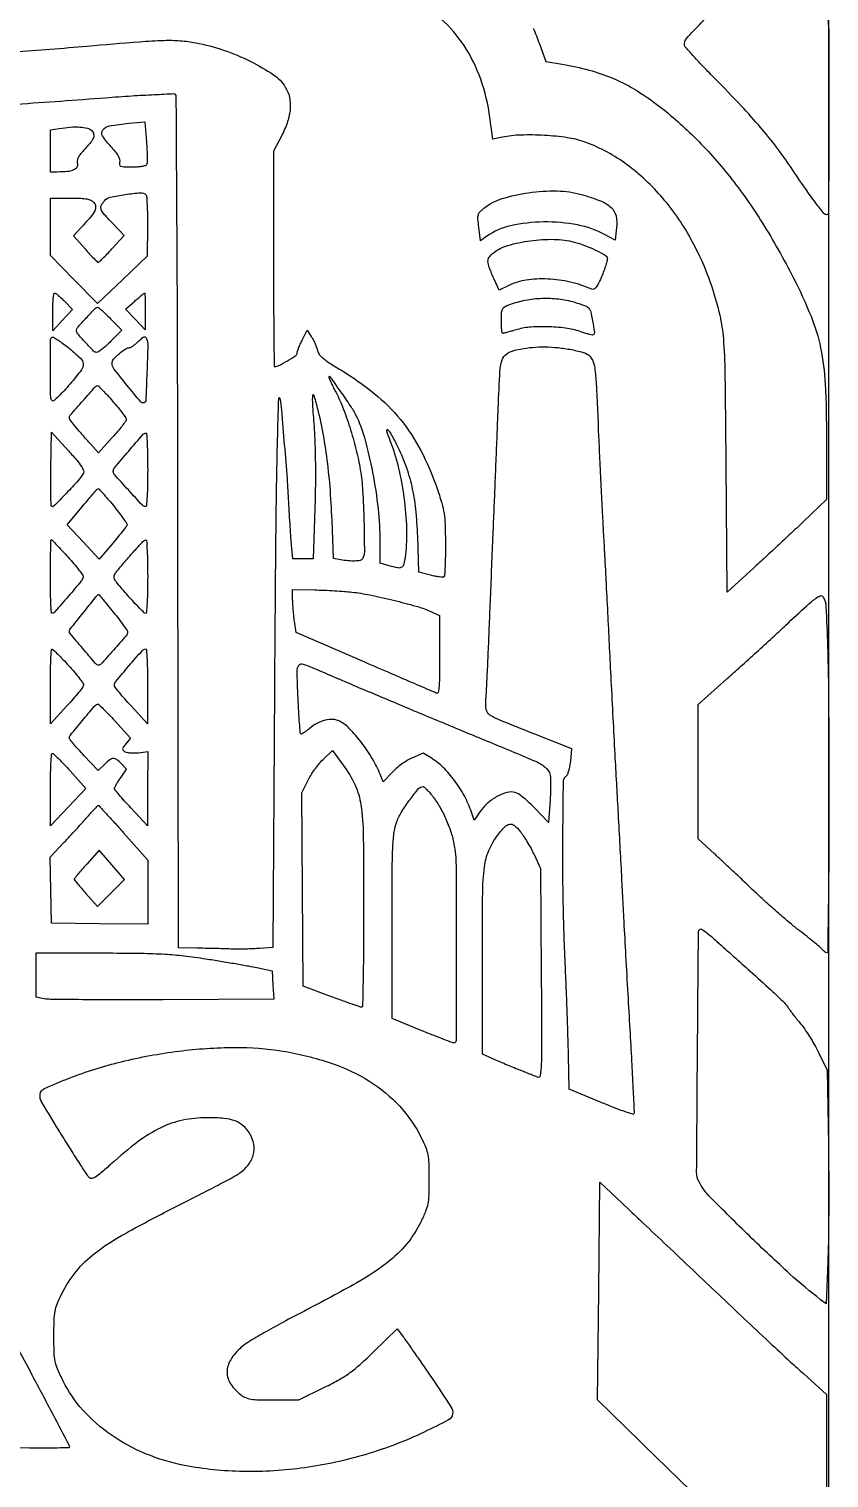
# Model space of a CAD drawing. Header units: millimetres. Extents: x 7 to 202, y 10 to 284.
# Drawn here: x 87.13 to 102.5, y 240.38 to 268.24 of the extents above; entities that cross this region are included whole.
import ezdxf

# ---------------------------------------------------------------- set-up
doc = ezdxf.new("R2010")
doc.units = ezdxf.units.MM
doc.layers.add('CUT', color=1, linetype='Continuous')
doc.layers.add('ENGRAVE', color=7, linetype='Continuous')

msp = doc.modelspace()

# ---------------------------------------------------------------- linework, layer by layer
at = {"layer": 'CUT'}
msp.add_lwpolyline([(62.5, 214), (102.5, 214), (102.5, 284), (62.5, 284)], close=True, dxfattribs=at)
at = {"layer": 'ENGRAVE', "extrusion": (0, 0, -1)}
for points in [[(-86.831, 267.799, -0.004696), (-88.247, 267.908, 0.001545), (-89.257, 267.993, 0.012351), (-89.724, 268.019, 0.026127), (-90.035, 268.012, 0.028361), (-90.334, 267.973, 0.036109), (-90.864, 267.832, 0.03227), (-91.39, 267.613, 0.033033), (-91.826, 267.359, 0.108127), (-92.055, 267.12, 0.084467), (-92.133, 266.925, 0.07112), (-92.148, 266.703, 0.061391), (-92.099, 266.458, 0.040444), (-91.987, 266.192), (-91.827, 265.886), (-91.827, 263.817, -0.000978), (-91.829, 263.024, -0.001631), (-91.834, 262.356, -0.000107), (-91.84, 261.757, -0.411036), (-91.849, 261.748, -0.120568), (-91.933, 261.769, -0.015562), (-92.097, 261.86, -0.011275), (-92.258, 261.963, -0.250953), (-92.283, 262.01, 0.078782), (-92.289, 262.044, 0.013125), (-92.311, 262.108, 0.014109), (-92.342, 262.182, 0.012084), (-92.379, 262.258), (-92.474, 262.445), (-92.56, 262.314, 0.024279), (-92.595, 262.255, 0.0168), (-92.629, 262.185, 0.01698), (-92.657, 262.115, 0.033054), (-92.673, 262.057, -0.109966), (-92.708, 261.983, -0.054672), (-92.781, 261.907, -0.032312), (-92.906, 261.815, -0.00824), (-93.119, 261.683, 0.0373), (-93.764, 261.232, 0.0503), (-94.268, 260.728, 0.050613), (-94.658, 260.137, 0.038435), (-94.965, 259.423, 0.009862), (-95.061, 259.123, 0.034195), (-95.105, 258.925, 0.03046), (-95.125, 258.712, 0.006658), (-95.131, 258.342, 0.004923), (-95.13, 258.11, 0.007586), (-95.124, 257.909, 0.003169), (-95.115, 257.739, 0.183663), (-95.102, 257.71, 0.205882), (-95.079, 257.701, 0.018836), (-95.014, 257.705, 0.021913), (-94.934, 257.717, 0.015376), (-94.846, 257.737), (-94.62, 257.794), (-94.598, 258.483, -0.017896), (-94.562, 259.009, -0.02971), (-94.49, 259.448, -0.032636), (-94.372, 259.845, -0.028577), (-94.2, 260.242, -0.008494), (-94.081, 260.467, -0.127906), (-94.021, 260.531, -0.701456), (-93.998, 260.513, -0.0152), (-94.066, 260.326, 0.035837), (-94.225, 259.819, 0.024755), (-94.335, 259.229, 0.024916), (-94.384, 258.637, 0.039694), (-94.362, 258.131, 0.018398), (-94.333, 257.953, 0.196316), (-94.293, 257.893, 0.20045), (-94.223, 257.878, 0.019275), (-94.051, 257.919), (-93.88, 257.967), (-93.879, 258.386, -0.027779), (-93.844, 259.015, -0.019624), (-93.738, 259.714, -0.019707), (-93.587, 260.361, -0.049496), (-93.413, 260.813, -0.029016), (-93.307, 260.995, -0.008325), (-93.123, 261.264, -0.002207), (-92.921, 261.547, -0.462051), (-92.891, 261.55, -0.306812), (-92.889, 261.538, -0.004474), (-92.92, 261.467, -0.010442), (-92.959, 261.384, -0.006482), (-93.009, 261.288, 0.028964), (-93.154, 260.975, 0.016492), (-93.294, 260.582, 0.0161), (-93.413, 260.162, 0.01998), (-93.496, 259.764, 0.026166), (-93.541, 259.361, 0.00923), (-93.566, 258.78, 0.00435), (-93.574, 258.188, 0.140794), (-93.536, 258.05, 0.212286), (-93.492, 258.021, 0.035991), (-93.39, 258.01, 0.033952), (-93.26, 258.014, 0.024564), (-93.117, 258.035), (-92.981, 258.062), (-92.952, 258.799, -0.010303), (-92.914, 259.442, -0.01366), (-92.851, 260.025, -0.01471), (-92.762, 260.565, -0.016391), (-92.643, 261.08, -0.044638), (-92.601, 261.197, -0.770364), (-92.577, 261.193, -0.03599), (-92.576, 261.027, -0.00313), (-92.606, 260.604, 0.011359), (-92.623, 260.292, 0.005582), (-92.632, 259.893, 0.005312), (-92.632, 259.457, 0.005414), (-92.622, 259.023), (-92.591, 258.054), (-92.396, 258.054), (-92.201, 258.054), (-92.175, 258.316, 0.006632), (-92.163, 258.454, 0.001898), (-92.149, 258.669, 0.00191), (-92.134, 258.911, 0.002028), (-92.121, 259.148, -0.006409), (-92.094, 259.587, -0.001973), (-92.042, 260.247, -0.001231), (-91.986, 260.911, -0.020058), (-91.957, 261.132, -0.905337), (-91.921, 261.13, -0.002748), (-91.892, 260.007, -0.002695), (-91.867, 258.275, -0.000751), (-91.846, 255.562), (-91.815, 250.584), (-91.559, 250.564, 0.009772), (-91.439, 250.557, 0.005125), (-91.291, 250.552, 0.005095), (-91.138, 250.551, 0.007794), (-91.006, 250.553, -0.001636), (-90.867, 250.558, -0.000835), (-90.693, 250.562, -0.00083), (-90.514, 250.566, -0.001247), (-90.357, 250.568), (-90.004, 250.574), (-89.992, 258.757, -0.000401), (-89.985, 261.897, -0.000665), (-89.973, 264.546, -0.000025), (-89.959, 266.94, -0.197414), (-89.945, 266.975, -0.21045), (-89.912, 266.988, -0.000982), (-89.535, 266.97, -0.004312), (-89.104, 266.946, -0.002684), (-88.599, 266.91, 0.002443), (-86.885, 266.787, 0.00792)], [(-102.469, 268.475, 0.040114), (-102.501, 268.083, 0.001231), (-102.5, 266.459, 0.000218), (-102.493, 264.704, 0.412929), (-102.456, 264.667, 0.228291), (-102.403, 264.693, 0.006906), (-102.249, 264.891, 0.010147), (-102.049, 265.169, 0.003574), (-101.772, 265.575, -0.014982), (-101.495, 265.963, -0.014372), (-101.191, 266.34, -0.011824), (-100.816, 266.758, -0.005614), (-100.314, 267.279, 0.003976), (-100.093, 267.507, 0.005997), (-99.905, 267.709, 0.002624), (-99.748, 267.883, 0.128614), (-99.727, 267.925, 0.247744), (-99.763, 268.057, 0.003773), (-100.332, 268.652, 0.008146)], [(-96.818, 268.255, 0.012801), (-96.937, 267.953), (-97.061, 267.613), (-97.377, 267.56, 0.024331), (-97.892, 267.447, 0.033504), (-98.339, 267.293, 0.034306), (-98.754, 267.084, 0.027464), (-99.17, 266.806, 0.034051), (-99.912, 266.163, 0.030117), (-100.594, 265.401, 0.027894), (-101.225, 264.504, 0.021251), (-101.816, 263.458, 0.021761), (-102.156, 262.715, 0.045378), (-102.341, 262.106, 0.038824), (-102.429, 261.416, 0.012212), (-102.454, 260.376), (-102.454, 259.192), (-102.01, 258.768, 0.001847), (-101.803, 258.572, 0.000988), (-101.546, 258.331, 0.000984), (-101.282, 258.087, 0.001537), (-101.055, 257.877), (-100.544, 257.411), (-100.526, 259.888, -0.001295), (-100.508, 261.627, -0.016315), (-100.478, 262.283, -0.037649), (-100.409, 262.732, -0.022553), (-100.263, 263.253, -0.046764), (-99.843, 264.213, -0.053577), (-99.268, 265.032, -0.057331), (-98.571, 265.663, -0.070501), (-97.795, 266.069, -0.049742), (-97.473, 266.148, -0.021238), (-97.032, 266.192, -0.021331), (-96.582, 266.198, -0.041859), (-96.226, 266.158), (-96.04, 266.121), (-95.986, 266.534, -0.051339), (-95.809, 267.273, -0.060938), (-95.49, 267.917, -0.064671), (-95.046, 268.434, -0.070895)], [(-86.581, 243.504, 0.00043), (-87.187, 242.367, 0.001383), (-87.587, 241.609, 0.000258), (-87.895, 241.022, 0.12116), (-87.905, 240.981, 0.404158), (-87.892, 240.968, 0.001845), (-87.68, 240.961, 0.006789), (-87.434, 240.958, 0.004071), (-87.141, 240.96), (-86.377, 240.973)]]:
    msp.add_lwpolyline(points, format="xyb", dxfattribs=at)
for points in [[(-88.335, 266.283, 0.132405), (-88.372, 266.218, 0.163924), (-88.368, 266.148, 0.075876), (-88.312, 266.056, 0.01327), (-88.178, 265.903, -0.023585), (-88.113, 265.826, -0.05578), (-88.074, 265.761, -0.075944), (-88.057, 265.703, -0.093415), (-88.061, 265.647, 0.2111), (-88.049, 265.577, 0.150488), (-87.987, 265.527, 0.074486), (-87.864, 265.497, 0.022417), (-87.671, 265.488), (-87.54, 265.488), (-87.54, 265.893), (-87.54, 266.297), (-87.711, 266.325, 0.022757), (-87.923, 266.351, 0.035143), (-88.107, 266.351, 0.041147), (-88.252, 266.329, 0.139184)], [(-89.385, 266.065, 0.007893), (-89.396, 265.912, 0.011119), (-89.4, 265.775, 0.007525), (-89.399, 265.662, 0.133418), (-89.388, 265.627, 0.19272), (-89.363, 265.608, 0.022242), (-89.293, 265.593, 0.0242), (-89.205, 265.583, 0.017488), (-89.105, 265.579, 0.007508), (-88.953, 265.582, 0.089895), (-88.895, 265.594, 0.267315), (-88.873, 265.622, 0.098591), (-88.876, 265.673, -0.128943), (-88.876, 265.729, -0.064611), (-88.85, 265.794, -0.043042), (-88.794, 265.875, -0.015646), (-88.703, 265.979, 0.043261), (-88.545, 266.182, 0.320176), (-88.55, 266.298, 0.186842), (-88.678, 266.374, 0.017382), (-89.051, 266.425), (-89.353, 266.455)], [(-89.376, 265.051, 0.180553), (-89.389, 265.021, 0.003981), (-89.399, 264.858, 0.008534), (-89.405, 264.665, 0.0056), (-89.406, 264.443), (-89.403, 263.869), (-88.925, 263.416), (-88.447, 262.963), (-87.994, 263.425), (-87.54, 263.886), (-87.54, 264.436), (-87.54, 264.986), (-87.921, 264.986, 0.008323), (-88.124, 264.983, 0.037254), (-88.243, 264.97, 0.0663), (-88.32, 264.945, 0.097351), (-88.377, 264.902, 0.162703), (-88.41, 264.827, 0.143853), (-88.394, 264.742, 0.058374), (-88.313, 264.623, 0.008838), (-88.119, 264.408), (-87.984, 264.263), (-88.207, 264.01, -0.006062), (-88.294, 263.912, -0.009242), (-88.373, 263.83, -0.004462), (-88.441, 263.763, -0.190325), (-88.459, 263.755, -0.195379), (-88.478, 263.763, -0.004331), (-88.549, 263.83, -0.009169), (-88.631, 263.913, -0.00599), (-88.723, 264.011), (-88.957, 264.267), (-88.727, 264.51, 0.00865), (-88.563, 264.69, 0.095897), (-88.514, 264.773, 0.202771), (-88.518, 264.843, 0.061955), (-88.578, 264.933, 0.160486), (-88.691, 265.002, 0.019922), (-88.98, 265.057, 0.017813), (-89.273, 265.089, 0.220016)], [(-97.745, 265.055, 0.02429), (-98.114, 264.932, 0.096376), (-98.316, 264.806, 0.14821), (-98.409, 264.644, 0.088459), (-98.421, 264.421), (-98.39, 264.175), (-98.199, 264.28, -0.079424), (-97.671, 264.471, -0.0502), (-97.019, 264.528, -0.050977), (-96.386, 264.455, -0.100411), (-95.926, 264.252), (-95.806, 264.167), (-95.773, 264.427, 0.011372), (-95.757, 264.588, 0.08519), (-95.764, 264.665, 0.123969), (-95.795, 264.722, 0.034712), (-95.871, 264.791, 0.094121), (-96.217, 264.976, 0.040605), (-96.73, 265.091, 0.040105), (-97.278, 265.124, 0.062993)], [(-97.608, 264.14, 0.023443), (-97.806, 264.077, 0.021288), (-98.004, 263.994, 0.018668), (-98.17, 263.908, 0.12638), (-98.237, 263.844, 0.192957), (-98.242, 263.811, 0.015551), (-98.221, 263.723, 0.019193), (-98.187, 263.617, 0.013508), (-98.141, 263.5, 0.010333), (-98.074, 263.351, 0.049955), (-98.026, 263.272, 0.113067), (-97.985, 263.237, 0.226768), (-97.943, 263.235, -0.047196), (-97.531, 263.372, -0.045242), (-97.096, 263.431, -0.047872), (-96.685, 263.41, -0.076059), (-96.349, 263.307), (-96.161, 263.216), (-96.068, 263.426, 0.011174), (-95.973, 263.655, 0.083816), (-95.949, 263.769, 0.161987), (-95.973, 263.85, 0.074942), (-96.049, 263.931, 0.096169), (-96.331, 264.076, 0.037536), (-96.761, 264.167, 0.037362), (-97.222, 264.194, 0.061172)], [(-87.812, 263.004), (-87.965, 262.846), (-87.775, 262.64), (-87.586, 262.434), (-87.586, 262.798, 0.009453), (-87.588, 262.938, 0.015654), (-87.596, 263.055, 0.009438), (-87.608, 263.149, 0.374299), (-87.622, 263.162, 0.163127), (-87.644, 263.155, 0.011847), (-87.693, 263.116, 0.015583), (-87.751, 263.064, 0.011124)], [(-89.363, 262.808), (-89.362, 262.455), (-89.175, 262.654), (-88.987, 262.852), (-89.161, 263.007, 0.003872), (-89.229, 263.066, 0.00602), (-89.288, 263.116, 0.002152), (-89.34, 263.158, 0.171373), (-89.35, 263.162, 0.40126), (-89.356, 263.156, 0.001649), (-89.36, 263.058, 0.006415), (-89.363, 262.944, 0.00385)], [(-97.571, 262.998, 0.010865), (-97.67, 262.969, 0.012706), (-97.762, 262.937, 0.011701), (-97.839, 262.907, 0.07238), (-97.875, 262.885, 0.160171), (-97.917, 262.818, 0.014113), (-97.96, 262.62, 0.011872), (-97.993, 262.418, 0.235265), (-97.974, 262.36, 0.246388), (-97.957, 262.355, 0.012142), (-97.9, 262.367, 0.017313), (-97.831, 262.386, 0.011409), (-97.752, 262.412, -0.05026), (-97.48, 262.48, -0.026033), (-97.13, 262.512, -0.026026), (-96.782, 262.508, -0.054606), (-96.515, 262.461, 0.002656), (-96.416, 262.432, 0.003842), (-96.327, 262.408, 0.002009), (-96.252, 262.389, 0.062301), (-96.233, 262.387, 0.369375), (-96.222, 262.396, 0.011276), (-96.214, 262.459, 0.017196), (-96.208, 262.538, 0.0104), (-96.206, 262.632, 0.012593), (-96.209, 262.778, 0.088024), (-96.225, 262.847, 0.144542), (-96.261, 262.89, 0.053886), (-96.331, 262.927, 0.042522), (-96.627, 263.017, 0.038166), (-96.944, 263.06, 0.038088), (-97.265, 263.053, 0.041895)], [(-88.696, 262.667), (-88.914, 262.446), (-88.702, 262.234, 0.013505), (-88.617, 262.152, 0.018121), (-88.535, 262.084, 0.015398), (-88.464, 262.032, 0.150449), (-88.429, 262.022, 0.201589), (-88.367, 262.047, 0.009835), (-88.213, 262.211, 0.010576), (-88.067, 262.38, 0.175124), (-88.042, 262.449, 0.184874), (-88.06, 262.497, 0.003974), (-88.231, 262.684, 0.003711), (-88.405, 262.87, 0.205005), (-88.448, 262.888, 0.178929), (-88.467, 262.881, 0.005047), (-88.534, 262.823, 0.009698), (-88.611, 262.752, 0.006444)], [(-87.875, 262.119, 0.015574), (-88.119, 261.909, 0.194245), (-88.171, 261.801, 0.180637), (-88.136, 261.684, 0.013146), (-87.92, 261.416, 0.009681), (-87.803, 261.283, 0.015657), (-87.697, 261.175, 0.009474), (-87.608, 261.092, 0.331859), (-87.581, 261.09, 0.256083), (-87.546, 261.151, 0.002278), (-87.541, 261.7, 0.002264), (-87.54, 262.25, 0.258937), (-87.574, 262.311, 0.277082), (-87.598, 262.312, 0.010584), (-87.677, 262.263, 0.016321), (-87.77, 262.199, 0.010465)], [(-89.39, 262.28, 0.098405), (-89.412, 262.154, 0.003195), (-89.395, 261.637, 0.001461), (-89.373, 261.093, 0.300378), (-89.343, 261.052, 0.317299), (-89.277, 261.069, 0.004849), (-89.012, 261.389, 0.006826), (-88.762, 261.707, 0.165842), (-88.726, 261.813, 0.178742), (-88.755, 261.889, 0.034979), (-88.86, 261.996, 0.036063), (-88.981, 262.087, 0.144994), (-89.068, 262.113, -0.14097), (-89.091, 262.119, -0.017064), (-89.134, 262.149, -0.019183), (-89.184, 262.188, -0.014706), (-89.235, 262.234, 0.011564), (-89.307, 262.3, 0.107525), (-89.344, 262.321, 0.284239), (-89.369, 262.314, 0.096782)], [(-97.359, 262.105, 0.012693), (-97.489, 262.086, 0.011202), (-97.623, 262.06, 0.011326), (-97.743, 262.03, 0.033173), (-97.823, 262.003, 0.148731), (-97.935, 261.91, 0.107488), (-97.994, 261.758, 0.026753), (-98.026, 261.447, 0.001284), (-98.075, 260.403, -0.000727), (-98.097, 259.911, -0.000565), (-98.123, 259.376, -0.000571), (-98.148, 258.878, -0.001385), (-98.168, 258.51, 0.000965), (-98.189, 258.125, 0.000322), (-98.219, 257.563, 0.00032), (-98.251, 256.94, 0.000365), (-98.28, 256.343, -0.000473), (-98.312, 255.715, -0.000315), (-98.349, 254.996, -0.000317), (-98.386, 254.299, -0.000622), (-98.416, 253.743, 0.000372), (-98.445, 253.218, 0.000251), (-98.478, 252.618, 0.000252), (-98.509, 252.037, 0.000501), (-98.532, 251.577, -0.000841), (-98.558, 251.091, -0.000325), (-98.594, 250.418, -0.000322), (-98.635, 249.689, -0.000398), (-98.674, 249.01, 0.000987), (-98.708, 248.399, 0.00159), (-98.735, 247.878, 0.000245), (-98.757, 247.416, 0.104675), (-98.752, 247.385, 0.399806), (-98.732, 247.376, 0.003545), (-98.561, 247.434, 0.009448), (-98.359, 247.509, 0.005665), (-98.121, 247.605), (-97.506, 247.862), (-97.496, 248.499, -0.003617), (-97.488, 248.822, -0.001266), (-97.473, 249.285, -0.001257), (-97.454, 249.794, -0.00147), (-97.433, 250.277, 0.006795), (-97.396, 251.436, 0.006273), (-97.388, 252.627, 0.001537), (-97.399, 253.766, 0.228499), (-97.456, 253.88, -0.133166), (-97.48, 253.912, -0.02522), (-97.504, 253.982, -0.025333), (-97.524, 254.069, -0.020876), (-97.538, 254.163), (-97.56, 254.401), (-96.849, 254.682, 0.001974), (-96.148, 254.962, 0.058908), (-95.981, 255.054, 0.202038), (-95.916, 255.158, 0.058844), (-95.909, 255.352, -0.007521), (-95.92, 255.514, -0.000863), (-95.938, 255.878, -0.001041), (-95.958, 256.312, -0.000848), (-95.977, 256.777, 0.0001), (-95.998, 257.3, 0.000062), (-96.023, 257.913, 0.000062), (-96.048, 258.517, 0.000113), (-96.068, 259.011, -0.000203), (-96.087, 259.478, -0.00015), (-96.108, 259.996, -0.000151), (-96.128, 260.486, -0.000337), (-96.142, 260.859, 0.003004), (-96.174, 261.586, 0.043368), (-96.209, 261.842, 0.142312), (-96.28, 261.97, 0.126695), (-96.412, 262.047, 0.029147), (-96.63, 262.096, 0.024978), (-96.863, 262.122, 0.02399), (-97.108, 262.125, 0.021937)], [(-88.737, 261.083, 0.008691), (-88.838, 260.965, 0.012501), (-88.922, 260.856, 0.008308), (-88.988, 260.764, 0.161077), (-88.997, 260.73, 0.148656), (-88.986, 260.697, 0.00779), (-88.918, 260.606, 0.011742), (-88.832, 260.5, 0.008224), (-88.73, 260.384), (-88.464, 260.092), (-88.304, 260.27, 0.00394), (-88.132, 260.466, 0.00945), (-88.007, 260.614, 0.006587), (-87.917, 260.728, 0.1645), (-87.905, 260.766, 0.18076), (-87.923, 260.814, 0.00188), (-88.164, 261.089, 0.001643), (-88.409, 261.365, 0.218424), (-88.449, 261.383, 0.196149), (-88.465, 261.375, 0.002667), (-88.544, 261.294, 0.007076), (-88.635, 261.198, 0.004537)], [(-87.889, 260.127, 0.007518), (-88.048, 259.947, 0.029885), (-88.136, 259.83, 0.050261), (-88.179, 259.748, 0.233399), (-88.175, 259.697, 0.050138), (-88.074, 259.558, 0.008467), (-87.849, 259.316, 0.002797), (-87.603, 259.062, 0.415533), (-87.566, 259.062, 0.192431), (-87.554, 259.088, 0.001979), (-87.549, 259.287, 0.006007), (-87.547, 259.519, 0.003822), (-87.55, 259.789), (-87.563, 260.487)], [(-89.41, 259.764, 0.005199), (-89.407, 259.483, 0.009889), (-89.398, 259.257, 0.004188), (-89.385, 259.074, 0.391807), (-89.367, 259.057, 0.208633), (-89.309, 259.082, 0.002774), (-89.039, 259.377, 0.003032), (-88.773, 259.673, 0.183221), (-88.749, 259.739, 0.176321), (-88.771, 259.801, 0.002307), (-89.045, 260.124, 0.001992), (-89.324, 260.448, 0.217195), (-89.375, 260.471, 0.396853), (-89.389, 260.457, 0.002427), (-89.4, 260.263, 0.007798), (-89.407, 260.035, 0.004683)], [(-88.745, 259.082, 0.004517), (-88.848, 258.951, 0.006814), (-88.935, 258.836, 0.003086), (-89.006, 258.736, 0.142245), (-89.014, 258.713, 0.174617), (-89.007, 258.69, 0.003924), (-88.936, 258.595, 0.008372), (-88.849, 258.486, 0.005509), (-88.746, 258.363), (-88.475, 258.048), (-88.17, 258.378), (-87.866, 258.708), (-88.144, 259.044, 0.002246), (-88.253, 259.175, 0.003374), (-88.349, 259.287, 0.001387), (-88.432, 259.383, 0.074663), (-88.45, 259.398, 0.351483), (-88.469, 259.396, 0.005412), (-88.549, 259.312, 0.011705), (-88.641, 259.208, 0.007146)], [(-87.88, 258.088, 0.009879), (-87.994, 257.958, 0.014683), (-88.089, 257.838, 0.009694), (-88.161, 257.737, 0.208783), (-88.168, 257.702, 0.118865), (-88.129, 257.621, 0.003524), (-87.883, 257.33, 0.002446), (-87.628, 257.035, 0.1949), (-87.574, 257.007, 0.421665), (-87.56, 257.019, 0.002316), (-87.55, 257.213, 0.0076), (-87.542, 257.441, 0.004536), (-87.54, 257.712, 0.002533), (-87.541, 257.983, 0.004223), (-87.546, 258.211, 0.000718), (-87.551, 258.411, 0.405484), (-87.559, 258.418, 0.201546), (-87.572, 258.413, 0.001204), (-87.661, 258.321, 0.004716), (-87.763, 258.215, 0.002954)], [(-89.41, 257.712, 0.005356), (-89.407, 257.44, 0.008913), (-89.398, 257.212, 0.003159), (-89.386, 257.02, 0.393941), (-89.37, 257.005, 0.195131), (-89.344, 257.015, 0.004572), (-89.252, 257.106, 0.00944), (-89.146, 257.218, 0.006182), (-89.027, 257.35, 0.004016), (-88.831, 257.577, 0.060628), (-88.774, 257.663, 0.187206), (-88.769, 257.726, 0.09825), (-88.805, 257.797, 0.009117), (-88.975, 258.003, 0.008204), (-89.158, 258.21, 0.002737), (-89.335, 258.402, 0.207783), (-89.373, 258.418, 0.395952), (-89.388, 258.404, 0.002646), (-89.399, 258.211, 0.008147), (-89.407, 257.983, 0.004894)], [(-88.749, 257.03, 0.0062), (-88.853, 256.897, 0.009154), (-88.942, 256.778, 0.005029), (-89.013, 256.677, 0.151431), (-89.022, 256.647, 0.179661), (-88.995, 256.574, 0.004436), (-88.754, 256.299, 0.003261), (-88.503, 256.022, 0.310784), (-88.454, 256.01, 0.122341), (-88.4, 256.049, 0.002065), (-88.162, 256.33, 0.001555), (-87.921, 256.617, 0.175014), (-87.905, 256.663, 0.169945), (-87.916, 256.695, 0.00056), (-88.181, 257.027, 0.000378), (-88.45, 257.362, 0.308608), (-88.47, 257.368, 0.145306), (-88.473, 257.365, 0.000085), (-88.554, 257.268, 0.001079), (-88.643, 257.159, 0.000657)], [(-93.333, 257.414, 0.021298), (-93.678, 257.359, 0.00919), (-94.131, 257.257, 0.00851), (-94.567, 257.143, 0.035991), (-94.821, 257.052), (-95.02, 256.964), (-95.02, 256.204, 0.003098), (-95.018, 255.819, 0.016255), (-95.008, 255.608, 0.024937), (-94.992, 255.485, 0.484944), (-94.963, 255.469, -0.001173), (-94.919, 255.488, -0.000008), (-94.534, 255.654, -0.000031), (-94.094, 255.844, -0.00002), (-93.583, 256.065), (-92.261, 256.636), (-92.23, 256.854, 0.008293), (-92.218, 256.952, 0.005363), (-92.208, 257.066, 0.005391), (-92.2, 257.177, 0.010148), (-92.196, 257.267), (-92.192, 257.461), (-92.614, 257.455, 0.006087), (-92.797, 257.45, 0.004537), (-92.999, 257.44, 0.004587), (-93.19, 257.428, 0.010387)], [(-102.385, 257.326, 0.126798), (-102.444, 257.135, 0.004756), (-102.474, 256.379, 0.005953), (-102.494, 255.28, 0.001531), (-102.5, 253.504, 0.001192), (-102.497, 252.325, 0.00212), (-102.488, 251.354, 0.000188), (-102.477, 250.499, 0.410153), (-102.46, 250.482, 0.123937), (-102.44, 250.487, 0.034517), (-102.414, 250.504, 0.032586), (-102.385, 250.528, 0.029141), (-102.358, 250.557, -0.042767), (-102.316, 250.6, -0.004449), (-102.207, 250.691, -0.0055), (-102.075, 250.797, -0.004376), (-101.931, 250.909, 0.011553), (-101.757, 251.048, 0.004996), (-101.532, 251.24, 0.004941), (-101.296, 251.449, 0.006531), (-101.086, 251.644, -0.000919), (-100.88, 251.84, -0.000734), (-100.657, 252.05, -0.000741), (-100.45, 252.245, -0.001876), (-100.299, 252.385), (-99.991, 252.668), (-99.991, 253.96), (-99.991, 255.251), (-100.548, 255.752, -0.001238), (-100.802, 255.981, -0.00071), (-101.107, 256.259, -0.000709), (-101.413, 256.539, -0.00118), (-101.67, 256.777, 0.001843), (-102.077, 257.151, 0.021305), (-102.243, 257.291, 0.069147), (-102.334, 257.342, 0.363958)], [(-87.893, 255.999, 0.008987), (-88.002, 255.874, 0.012894), (-88.094, 255.76, 0.00872), (-88.166, 255.663, 0.162199), (-88.177, 255.627, 0.155002), (-88.164, 255.59, 0.007082), (-88.083, 255.485, 0.011241), (-87.98, 255.361, 0.007768), (-87.859, 255.226), (-87.543, 254.884), (-87.541, 255.602, 0.004463), (-87.543, 255.877, 0.007506), (-87.55, 256.108, 0.002273), (-87.56, 256.304, 0.436997), (-87.574, 256.316, 0.16062), (-87.596, 256.305, 0.003342), (-87.682, 256.221, 0.007446), (-87.782, 256.119, 0.004902)], [(-89.408, 255.602), (-89.406, 254.884), (-89.09, 255.226, 0.007167), (-88.968, 255.361, 0.010509), (-88.866, 255.483, 0.006205), (-88.784, 255.588, 0.159757), (-88.772, 255.622, 0.179297), (-88.799, 255.697, 0.003978), (-89.05, 255.995, 0.003526), (-89.308, 256.292, 0.215314), (-89.371, 256.32, 0.395934), (-89.387, 256.306, 0.002851), (-89.398, 256.109, 0.008461), (-89.406, 255.878, 0.005082)], [(-92.717, 255.902, -0.001746), (-93.374, 255.62, -0.000907), (-94.196, 255.273, -0.000875), (-95.079, 254.904, -0.000978), (-95.932, 254.551, 0.002849), (-96.864, 254.161, 0.088864), (-97.073, 254.025, 0.200423), (-97.152, 253.847, 0.024549), (-97.141, 253.411), (-97.109, 252.986), (-96.851, 253.259, -0.016841), (-96.743, 253.366, -0.018938), (-96.633, 253.461, -0.018542), (-96.533, 253.534, -0.089805), (-96.469, 253.563, -0.12481), (-96.317, 253.561, -0.058302), (-96.132, 253.489, -0.054605), (-95.952, 253.366, -0.064132), (-95.814, 253.213), (-95.686, 253.028), (-95.632, 253.183, -0.039797), (-95.495, 253.496, -0.036888), (-95.307, 253.791, -0.038354), (-95.088, 254.043, -0.056058), (-94.856, 254.225), (-94.704, 254.319), (-94.489, 254.224, -0.033334), (-94.395, 254.175, -0.01928), (-94.288, 254.104, -0.019211), (-94.186, 254.024, -0.030412), (-94.106, 253.947), (-93.937, 253.764), (-93.877, 253.913, -0.040285), (-93.73, 254.21, -0.027631), (-93.518, 254.521, -0.02747), (-93.29, 254.787, -0.081512), (-93.099, 254.931, -0.109919), (-92.973, 254.965, -0.072227), (-92.822, 254.95, -0.063235), (-92.663, 254.889, -0.050876), (-92.511, 254.785, 0.014695), (-92.456, 254.741, 0.023612), (-92.406, 254.708, 0.02008), (-92.365, 254.685, 0.323469), (-92.35, 254.687, 0.178753), (-92.342, 254.706, 0.001099), (-92.327, 254.898, 0.004306), (-92.313, 255.119, 0.002708), (-92.3, 255.377, 0.004024), (-92.28, 255.904, 0.177051), (-92.314, 256.007, 0.325153), (-92.398, 256.03, 0.01251)], [(-88.778, 254.939), (-89.079, 254.606), (-88.991, 254.497, -0.013439), (-88.94, 254.431, -0.138177), (-88.929, 254.399, -0.241073), (-88.939, 254.374, -0.048045), (-88.979, 254.346, -0.0824), (-89.021, 254.331, -0.026661), (-89.085, 254.323, -0.025762), (-89.159, 254.321, -0.026265), (-89.233, 254.327), (-89.41, 254.35), (-89.408, 253.636), (-89.406, 252.922), (-89.089, 253.265, 0.004373), (-88.967, 253.398, 0.006757), (-88.865, 253.516, 0.002643), (-88.779, 253.618, 0.174341), (-88.771, 253.639, 0.122463), (-88.776, 253.659, 0.008115), (-88.805, 253.711, 0.011342), (-88.842, 253.773, 0.008219), (-88.886, 253.84), (-89.001, 254.009), (-88.901, 254.116, -0.037969), (-88.815, 254.195, -0.178002), (-88.752, 254.215, -0.155241), (-88.686, 254.191, -0.027035), (-88.584, 254.103), (-88.459, 253.984), (-88.184, 254.274, 0.0071), (-88.078, 254.389, 0.010414), (-87.988, 254.493, 0.006125), (-87.917, 254.582, 0.159015), (-87.906, 254.61, 0.181894), (-87.925, 254.664, 0.002359), (-88.155, 254.943, 0.003228), (-88.383, 255.213, 0.119848), (-88.448, 255.26, 0.293527), (-88.467, 255.257, 0.003963), (-88.557, 255.171, 0.009727), (-88.66, 255.066, 0.006059)], [(-87.92, 253.975), (-88.224, 253.636), (-87.884, 253.279), (-87.544, 252.922), (-87.542, 253.618, 0.00511), (-87.544, 253.885, 0.008507), (-87.552, 254.109, 0.002882), (-87.563, 254.299, 0.395785), (-87.578, 254.314, 0.193292), (-87.602, 254.304, 0.004101), (-87.694, 254.214, 0.00887), (-87.801, 254.105, 0.005788)], [(-93.168, 254.087, 0.050321), (-93.396, 253.702, 0.073286), (-93.507, 253.324, 0.032187), (-93.552, 252.746, 0.003036), (-93.56, 251.321, 0.001828), (-93.558, 250.597, 0.003048), (-93.55, 249.988, 0.000374), (-93.539, 249.448, 0.408076), (-93.524, 249.433, 0.082445), (-93.497, 249.438, 0.001118), (-93.338, 249.492, 0.003137), (-93.153, 249.558, 0.002053), (-92.942, 249.635), (-92.397, 249.836), (-92.385, 251.697), (-92.374, 253.558), (-92.486, 253.788, 0.02651), (-92.542, 253.888, 0.016032), (-92.618, 254.002, 0.016042), (-92.702, 254.109, 0.027006), (-92.779, 254.194), (-92.96, 254.37)], [(-94.88, 253.497, 0.035954), (-95.013, 253.301, 0.025403), (-95.134, 253.065, 0.025283), (-95.232, 252.816, 0.034007), (-95.293, 252.582, 0.045267), (-95.335, 252.153, 0.00171), (-95.34, 250.541, 0.000349), (-95.338, 248.795, 0.413698), (-95.292, 248.749, 0.089351), (-95.258, 248.755, 0.001728), (-95.091, 248.818, 0.00411), (-94.897, 248.894, 0.002736), (-94.676, 248.983), (-94.108, 249.217), (-94.108, 250.988, 0.001026), (-94.11, 252.082, 0.01045), (-94.121, 252.536, 0.025897), (-94.147, 252.803, 0.052186), (-94.2, 253.007, 0.049015), (-94.294, 253.198, 0.022258), (-94.451, 253.427, 0.01517), (-94.617, 253.636, 0.220255), (-94.701, 253.675, 0.184519), (-94.722, 253.667, 0.013345), (-94.769, 253.623, 0.01728), (-94.823, 253.565, 0.012147)], [(-88.947, 252.787), (-89.41, 252.264), (-89.41, 251.646), (-89.41, 251.028), (-88.486, 251.04), (-87.563, 251.052), (-87.55, 251.686), (-87.537, 252.319), (-87.802, 252.598, -0.002806), (-87.916, 252.721, -0.002024), (-88.043, 252.859, -0.002044), (-88.163, 252.991, -0.004435), (-88.253, 253.094, 0.005265), (-88.327, 253.177, 0.008154), (-88.392, 253.247, 0.003436), (-88.449, 253.305, 0.200131), (-88.462, 253.31, 0.208197), (-88.476, 253.304, 0.000644), (-88.613, 253.156, 0.003463), (-88.768, 252.988, 0.002141)], [(-96.568, 252.812, 0.022083), (-96.631, 252.725, 0.010605), (-96.704, 252.608, 0.010493), (-96.776, 252.483, 0.014758), (-96.834, 252.368), (-96.958, 252.101), (-96.972, 250.077, 0.000657), (-96.98, 248.795, 0.009669), (-96.973, 248.344, 0.023289), (-96.954, 248.117, 0.495409), (-96.904, 248.088, -0.003821), (-96.858, 248.107, -0.000833), (-96.779, 248.138, -0.000868), (-96.687, 248.175, -0.000832), (-96.594, 248.211, 0.004278), (-96.487, 248.253, 0.002211), (-96.355, 248.308, 0.002198), (-96.22, 248.365, 0.003333), (-96.103, 248.417), (-95.841, 248.534), (-95.841, 250.328, 0.002454), (-95.847, 251.623, 0.027954), (-95.881, 252.133, 0.070161), (-95.965, 252.449, 0.062535), (-96.136, 252.742, 0.026042), (-96.273, 252.903, 0.165108), (-96.366, 252.953, 0.219621), (-96.456, 252.928, 0.049216)], [(-87.998, 251.896, -0.18433), (-88.003, 251.881, -0.002689), (-88.063, 251.806, -0.006957), (-88.136, 251.72, -0.004485), (-88.221, 251.623), (-88.446, 251.372), (-88.707, 251.63), (-88.967, 251.888), (-88.723, 252.169), (-88.478, 252.451), (-88.239, 252.185, -0.003736), (-88.147, 252.081, -0.005783), (-88.069, 251.99, -0.002106), (-88.004, 251.911, -0.158827)], [(-100.347, 250.699, 0.001114), (-100.99, 250.125, 0.004425), (-101.381, 249.769, 0.004583), (-101.64, 249.524, 0.063744), (-101.72, 249.424, -0.019839), (-101.756, 249.37, -0.005653), (-101.816, 249.29, -0.005683), (-101.886, 249.2, -0.005996), (-101.957, 249.114, 0.024485), (-102.035, 249.011, 0.0108), (-102.128, 248.869, 0.010659), (-102.221, 248.713, 0.014092), (-102.298, 248.567), (-102.467, 248.225), (-102.49, 246.788, 0.002811), (-102.496, 246.179, 0.002393), (-102.496, 245.535, 0.002412), (-102.49, 244.95, 0.006817), (-102.478, 244.541), (-102.445, 243.732), (-102.341, 243.812, 0.02059), (-101.751, 244.306, 0.007957), (-100.973, 245.037, 0.005122), (-100.225, 245.778, 0.073822), (-100.004, 246.079, 0.123421), (-99.959, 246.262, 0.000428), (-99.975, 248.554, 0.000204), (-99.994, 250.891, 0.411717), (-100.042, 250.938, 0.163079), (-100.064, 250.931, 0.004713), (-100.146, 250.868, 0.009051), (-100.241, 250.791, 0.006055)], [(-90.527, 250.365, 0.001755), (-90.811, 250.32, 0.001696), (-91.098, 250.272, 0.001675), (-91.35, 250.227, 0.006224), (-91.508, 250.197), (-91.804, 250.136), (-91.818, 249.861), (-91.831, 249.586), (-89.705, 249.577, 0.001319), (-88.879, 249.575, 0.001975), (-88.158, 249.579, 0.000807), (-87.54, 249.585, 0.043409), (-87.423, 249.597), (-87.266, 249.626), (-87.266, 250.054), (-87.266, 250.482), (-88.555, 250.478, 0.002711), (-89.286, 250.471, 0.010624), (-89.737, 250.455, 0.014841), (-90.107, 250.423, 0.009997)], [(-92.01, 248.591, 0.038759), (-92.933, 248.36, 0.059264), (-93.679, 248.008, 0.067057), (-94.253, 247.53, 0.07101), (-94.668, 246.926, 0.018254), (-94.753, 246.738, 0.051441), (-94.793, 246.6, 0.038489), (-94.81, 246.436, 0.006867), (-94.815, 246.128, 0.006966), (-94.81, 245.817, 0.039173), (-94.793, 245.653, 0.050892), (-94.751, 245.512, 0.016729), (-94.663, 245.315, 0.058698), (-94.385, 244.883, 0.056893), (-94.012, 244.523, 0.035619), (-93.431, 244.139, 0.00873), (-92.421, 243.595, -0.005093), (-92.017, 243.382, -0.006248), (-91.645, 243.174, -0.005265), (-91.337, 242.992, -0.044132), (-91.207, 242.897, -0.073557), (-91.005, 242.659, -0.13939), (-90.936, 242.42, -0.147993), (-91.005, 242.191, -0.086835), (-91.204, 241.981, -0.062499), (-91.294, 241.93, -0.059314), (-91.395, 241.901, -0.032447), (-91.545, 241.888, -0.005914), (-91.824, 241.885), (-92.316, 241.885), (-92.81, 242.13, -0.012384), (-93.094, 242.28, -0.028784), (-93.297, 242.41, -0.02672), (-93.492, 242.568, -0.009365), (-93.756, 242.814), (-94.207, 243.252), (-94.306, 243.119, 0.007654), (-94.367, 243.034, 0.000728), (-94.513, 242.824, 0.00093), (-94.687, 242.573, 0.000733), (-94.874, 242.3, 0.005011), (-95.237, 241.756, 0.182949), (-95.269, 241.612, 0.240687), (-95.19, 241.502, 0.009102), (-94.723, 241.268, 0.038977), (-93.608, 240.839, 0.037771), (-92.427, 240.583, 0.038438), (-91.243, 240.51, 0.044139), (-90.117, 240.627, 0.04996), (-89.371, 240.851, 0.05406), (-88.706, 241.214, 0.057026), (-88.165, 241.69, 0.069581), (-87.787, 242.247, 0.012115), (-87.678, 242.482, 0.05158), (-87.632, 242.629, 0.043683), (-87.613, 242.793, 0.007069), (-87.608, 243.115, 0.006845), (-87.613, 243.425, 0.038503), (-87.63, 243.59, 0.051187), (-87.67, 243.729, 0.017844), (-87.756, 243.919, 0.056797), (-88.037, 244.357, 0.059157), (-88.406, 244.714, 0.036888), (-88.981, 245.088, 0.008708), (-89.995, 245.622, -0.001608), (-90.4, 245.829, -0.002214), (-90.764, 246.017, -0.001404), (-91.068, 246.178, -0.026779), (-91.159, 246.233, -0.074114), (-91.338, 246.398, -0.10237), (-91.438, 246.592, -0.109685), (-91.449, 246.799, -0.095654), (-91.373, 247.002, -0.073086), (-91.247, 247.154, -0.093318), (-91.092, 247.248, -0.067934), (-90.875, 247.297, -0.02261), (-90.55, 247.311, -0.051484), (-90.084, 247.262, -0.060585), (-89.664, 247.119, -0.049507), (-89.229, 246.852, -0.021724), (-88.708, 246.421, 0.005877), (-88.513, 246.248, 0.037277), (-88.406, 246.169, 0.09276), (-88.338, 246.142, 0.252629), (-88.29, 246.157, 0.048667), (-88.251, 246.205, 0.001337), (-88.106, 246.428, 0.002748), (-87.938, 246.692, 0.00188), (-87.749, 246.993, 0.004418), (-87.375, 247.608, 0.171194), (-87.344, 247.763, 0.259078), (-87.428, 247.874, 0.010786), (-87.902, 248.071, 0.033751), (-88.905, 248.387, 0.028024), (-90.006, 248.59, 0.028732), (-91.083, 248.663, 0.044711)], [(-98.65, 245.551, 0.000435), (-98.939, 245.278, 0.000125), (-99.386, 244.855, 0.000126), (-99.89, 244.378, 0.000134), (-100.383, 243.911, -0.000909), (-100.868, 243.452, -0.000947), (-101.348, 243.002, -0.00091), (-101.765, 242.614, -0.004152), (-102.01, 242.391), (-102.454, 241.992), (-102.454, 240.444), (-102.454, 238.896), (-102.103, 238.666, 0.012299), (-101.963, 238.58, 0.016555), (-101.832, 238.509, 0.013643), (-101.72, 238.457, 0.143968), (-101.671, 238.451, 0.147961), (-101.576, 238.497, 0.001033), (-100.914, 239.118, 0.003224), (-100.068, 239.925, 0.001161), (-98.874, 241.084), (-98.053, 241.885), (-98.076, 243.978), (-98.099, 246.071)]]:
    msp.add_lwpolyline(points, format="xyb", close=True, dxfattribs=at)

doc.saveas('drawing.dxf')
